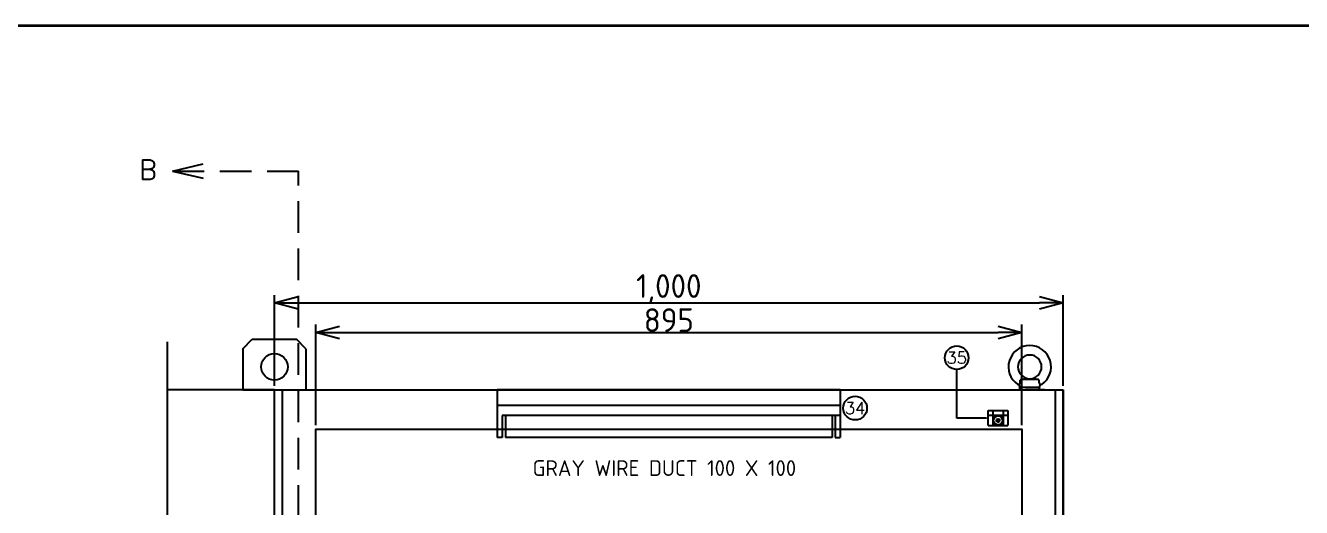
# Model space of a CAD drawing. Header units: inches. Extents: x 564911 to 603980, y 458630 to 507164.
# Drawn here: x 590130 to 591747, y 499942 to 500552 of the extents above; entities that cross this region are included whole.
import ezdxf
from ezdxf.enums import TextEntityAlignment as Align

# ---------------------------------------------------------------- set-up
doc = ezdxf.new("R2010")
doc.units = ezdxf.units.IN
doc.header["$MEASUREMENT"] = 0
doc.linetypes.add('DASHED', pattern=[0.75, 0.5, -0.25])
doc.layers.add('ASHADE', color=7, linetype='Continuous')
doc.layers.add('HELPPOINT', color=7, linetype='Continuous')
doc.styles.add('HTX11', font='O8111901')
doc.styles.add('ISO3098B', font='ISO3098B.shx')
doc.styles.add('S', font='SIMPLEX.SHX')
doc.dimstyles.new('ISO-25', dxfattribs={"dimtxt": 2.5, "dimasz": 40, "dimexe": 1.25, "dimexo": 5, "dimtad": 1, "dimdec": 4, "dimdsep": 46, "dimlunit": 6, "dimtxsty": 'Standard', "dimcen": 2.5, "dimclrd": 3, "dimclre": 3, "dimadec": 0, "dimazin": 0, "dimtfac": 1, "dimtdec": 4, "dimtmove": 0, "dimatfit": 3, "dimfxl": 0, "dimtolj": 1, "dimtzin": 0, "dimarcsym": 0})
doc.dimstyles.get("Standard").update_dxf_attribs({"dimtxt": 0.18, "dimasz": 0.18, "dimexe": 0.18, "dimexo": 0.0625, "dimgap": 0.09, "dimtad": 0, "dimtih": 1, "dimtoh": 1, "dimdec": 4, "dimzin": 0, "dimdsep": 46, "dimtxsty": 'Standard', "dimcen": 0.09, "dimadec": 0, "dimazin": 0, "dimtfac": 1, "dimtdec": 4, "dimtofl": 0, "dimtmove": 0, "dimatfit": 3, "dimfxl": 0, "dimtolj": 1, "dimtzin": 0, "dimarcsym": 0})

# ---------------------------------------------------------------- blocks, each defined once
blk = doc.blocks.new('_Open30')
at = {"color": 0, "linetype": 'ByBlock', "lineweight": -2}
for p, q in [((-1, 0.268), (0, 0)), ((0, 0), (-1, -0.268)), ((0, 0), (-1, 0))]:
    blk.add_line(p, q, dxfattribs=at)
blk = doc.blocks.new('*D91')
at = {"layer": 'ASHADE', "color": 3, "lineweight": -2}
for p, q in [((590445.2, 500095.9), (590445.2, 500210.9)), ((591445.2, 500095.9), (591445.2, 500210.9)), ((590475.2, 500200.9), (591415.2, 500200.9))]:
    blk.add_line(p, q, dxfattribs=at)
at = {"layer": 'DEFPOINTS', "color": 0}
for p in [(591445.2, 500200.9), (590445.2, 500090.9), (591445.2, 500090.9)]:
    blk.add_point(p, dxfattribs=at)
at = {"layer": 'ASHADE', "color": 3, "lineweight": -2, "xscale": 30, "yscale": 30, "zscale": 30, "rotation": 180}
blk.add_blockref('_Open30', (590445.2, 500200.9), dxfattribs=at)
at = {"layer": 'ASHADE', "color": 3, "lineweight": -2, "xscale": 30, "yscale": 30, "zscale": 30}
blk.add_blockref('_Open30', (591445.2, 500200.9), dxfattribs=at)
at = {"layer": 'ASHADE', "color": 0, "insert": (590945.2, 500218.8), "char_height": 30, "attachment_point": 5, "style": 'ISO3098B'}
blk.add_mtext('\\A1;1,000', dxfattribs=at)
blk = doc.blocks.new('light220')
at = {"color": 1}
for p, q in [((11963.6, -2556.1), (11528.6, -2556.1)), ((11528.6, -2556.1), (11528.6, -2616.8)), ((11963.6, -2556.1), (11963.6, -2616.8)), ((11963.6, -2576.1), (11528.6, -2576.1)), ((11949.8, -2576.1), (11528.6, -2576.1)), ((11963.6, -2588.9), (11535, -2588.9)), ((11535, -2588.9), (11535, -2616.8)), ((11539.2, -2588.9), (11539.2, -2616.8)), ((11953.1, -2588.9), (11953.1, -2616.8)), ((11957.3, -2588.9), (11957.3, -2616.8))]:
    blk.add_line(p, q, dxfattribs=at)
at = {"layer": 'ASHADE', "color": 1}
for p, q in [((11535, -2616.8), (11528.6, -2616.8)), ((11953.1, -2616.8), (11539.2, -2616.8)), ((11957.3, -2616.8), (11963.6, -2616.8))]:
    blk.add_line(p, q, dxfattribs=at)
blk = doc.blocks.new('TPA')
at = {"layer": 'HELPPOINT', "color": 4, "lineweight": 35}
blk.add_line((562706.8, 505019.3), (567131, 505019.3), dxfattribs=at)
blk.add_line((562706.8, 505019.3), (567131, 505019.3), dxfattribs=at)
at = {"style": 'HTX11'}
for tag, p in [('A', (566704.3, 502037.1)), ('B', (567038.2, 501963.3))]:
    blk.add_attdef(tag, text='', height=16.8, dxfattribs=at).set_placement(p, align=Align.MIDDLE_CENTER)
blk = doc.blocks.new('*D89')
at = {"layer": 'ASHADE', "color": 3, "lineweight": -2}
for p, q in [((590497.7, 500045.8), (590497.7, 500173.5)), ((590527.7, 500163.5), (591362.7, 500163.5)), ((591392.7, 500045.9), (591392.7, 500173.5))]:
    blk.add_line(p, q, dxfattribs=at)
at = {"layer": 'DEFPOINTS', "color": 0}
for p in [(591392.7, 500163.5), (590497.7, 500040.8), (591392.7, 500040.9)]:
    blk.add_point(p, dxfattribs=at)
at = {"layer": 'ASHADE', "color": 3, "lineweight": -2, "xscale": 30, "yscale": 30, "zscale": 30, "rotation": 180}
blk.add_blockref('_Open30', (590497.7, 500163.5), dxfattribs=at)
at = {"layer": 'ASHADE', "color": 3, "lineweight": -2, "xscale": 30, "yscale": 30, "zscale": 30}
blk.add_blockref('_Open30', (591392.7, 500163.5), dxfattribs=at)
at = {"layer": 'ASHADE', "color": 0, "insert": (590945.2, 500179.1), "char_height": 30, "attachment_point": 5, "style": 'ISO3098B'}
blk.add_mtext('\\A1;895', dxfattribs=at)
blk = doc.blocks.new('8064_21LIMITSWITCH')
blk.add_hatch(color=30).paths.add_polyline_path([(15957.4, -4546.9, 1), (15953.4, -4546.9, 1)])
for p, q in [((15942.9, -4553.4), (15942.9, -4534.4)), ((15942.9, -4534.4), (15967.9, -4534.4)), ((15948.9, -4534.4), (15948.9, -4553.4)), ((15961.9, -4534.4), (15961.9, -4553.4)), ((15967.9, -4534.4), (15967.9, -4553.4))]:
    blk.add_line(p, q)
at = {"color": 0}
for p, q in [((15942.9, -4540.4), (15967.9, -4540.4)), ((15950.2, -4541.7), (15949.5, -4541)), ((15949.5, -4541.7), (15950.2, -4541)), ((15960.5, -4541.7), (15961.2, -4541)), ((15961.2, -4541.7), (15960.5, -4541)), ((15942.9, -4553.4), (15967.9, -4553.4)), ((15950.2, -4552), (15949.5, -4552.7)), ((15949.5, -4552), (15950.2, -4552.7)), ((15960.5, -4552), (15961.2, -4552.7)), ((15961.2, -4552), (15960.5, -4552.7))]:
    blk.add_line(p, q, dxfattribs=at)
for centre, radius in [((15949.9, -4541.4), 0.5), ((15955.4, -4546.9), 5.65), ((15960.9, -4541.4), 0.5), ((15949.9, -4552.4), 0.5), ((15960.9, -4552.4), 0.5)]:
    blk.add_circle(centre, radius, dxfattribs=at)
at = {"color": 30}
blk.add_circle((15955.4, -4546.9), 2, dxfattribs=at)

msp = doc.modelspace()

# ---------------------------------------------------------------- linework, layer by layer
at = {"color": 2, "linetype": 'DASHED', "ltscale": 80}
for p, q in [((590315.96327, 500367.90852), (590368.51098, 500380.20698)), ((590315.96327, 500367.90852), (590475.81905, 500367.90852)), ((590315.96327, 500367.90852), (590368.51098, 500355.61007)), ((590475.81905, 497829.86386), (590475.81905, 500367.90852))]:
    msp.add_line(p, q, dxfattribs=at)
at = {"color": 2}
for p, q in [((590309.17122, 500151.60525), (590309.63268, 499223.83601)), ((590445.15108, 500090.88081), (590309.20142, 500090.88733))]:
    msp.add_line(p, q, dxfattribs=at)
for p, q in [((590405.1488, 500142.87733), (590417.1488, 500154.87733)), ((590417.1488, 500154.87733), (590473.1488, 500154.87505)), ((590485.14782, 500142.87407), (590473.1488, 500154.87505)), ((590405.1488, 500142.87733), (590405.1488, 500090.88733)), ((590485.14782, 500142.87407), (590485.14358, 500090.88407)), ((590445.15108, 498090.88081), (590445.15108, 500090.88081))]:
    msp.add_line(p, q)
at = {"color": 3}
msp.add_line((591310.23335, 500054.99582), (591310.23335, 500116.41498), dxfattribs=at)
at = {"color": 7}
for p, q in [((591390.84378, 500099.54593), (591390.84378, 500102.86593)), ((591397.73478, 500104.81593), (591391.84378, 500103.86593)), ((591413.78978, 500103.86593), (591391.84378, 500103.86593)), ((591413.78978, 500103.86593), (591407.89278, 500104.81593)), ((591414.78978, 500099.54593), (591414.78978, 500102.86593)), ((591390.31478, 500090.87593), (591390.31678, 500093.87593)), ((591402.80678, 500093.86593), (591390.84378, 500093.86593)), ((591421.57389, 500090.87593), (591397.57389, 500090.87593)), ((591415.31678, 500093.86593), (591402.82678, 500093.86593)), ((591415.31678, 500090.87593), (591415.31678, 500093.86593))]:
    msp.add_line(p, q, dxfattribs=at)
at = {"color": 0}
for p, q in [((590405.1488, 500090.88273), (590485.14358, 500090.87622)), ((590445.14619, 500090.87947), (591445.15108, 500090.87593)), ((591435.16086, 500090.87256), (591435.16086, 498115.88081))]:
    msp.add_line(p, q, dxfattribs=at)
at = {"color": 6}
msp.add_lwpolyline([(591392.65108, 498140.88081), (590497.65108, 498140.88081), (590497.65108, 500040.88081), (591392.65108, 500040.88081)], close=True, dxfattribs=at)
at = {"color": 3}
for centre in [(591310.23335, 500131.41498), (591181.39132, 500067.58081)]:
    msp.add_circle(centre, 15, dxfattribs=at)
msp.add_circle((590445.15108, 500119.87733), 16.85976)
at = {"color": 7}
for centre, radius, start, end in [((591402.8155, 500119.86807), 26.99786, 89.99728074, 235.77260948), ((591402.81807, 500119.86807), 26.99786, 304.22739052, 90.00271926), ((591402.81678, 500119.86593), 15, 90, 180), ((591402.81678, 500119.86593), 15, 0, 90), ((591402.81678, 500119.86593), 15, 180, 270), ((591402.81678, 500119.86593), 15, 270, 0), ((591385.0897, 500092.08399), 6.02368, 17.20681391, 65.05913336), ((591388.84378, 500099.54593), 2, 270, 0), ((591391.84378, 500102.86593), 1, 90, 180), ((591397.717, 500105.31578), 0.50017, 272.03815349, 89.56602355), ((591407.89528, 500105.31593), 0.50001, 89.71352349, 269.71352349), ((591413.78978, 500102.86593), 1, 0, 90), ((591416.78978, 500099.54593), 2, 180, 270), ((591420.54387, 500092.08399), 6.02368, 114.94086664, 162.79318609)]:
    msp.add_arc(centre, radius, start, end, dxfattribs=at)
at = {"layer": 'ASHADE', "color": 7}
for p, q in [((590455.15108, 500090.88081), (590455.15108, 498115.88081)), ((591445.15108, 498090.87593), (591445.15108, 500090.87593)), ((591445.15108, 498090.87593), (591445.15108, 500090.87593)), ((591445.15108, 500090.87593), (591445.15108, 498090.87593))]:
    msp.add_line(p, q, dxfattribs=at)

# ---------------------------------------------------------------- block references
at = {"xscale": 1.099999999998545, "yscale": 1.099999999998545, "zscale": 1.1}
msp.add_blockref('TPA', (-30465.65709, -54968.83293), dxfattribs=at)
msp.add_blockref('8064_21LIMITSWITCH', (575407.28058, 504598.8579))
at = {"layer": 'ASHADE', "color": 0}
msp.add_blockref('light220', (579199.01281, 502646.96528), dxfattribs=at)

# ---------------------------------------------------------------- texts
at = {"color": 2, "style": 'S'}
msp.add_text('B', height=25, dxfattribs=at).set_placement((590284.81779, 500369.62369), align=Align.MIDDLE_CENTER)
at = {"color": 3, "style": 'S'}
for s, p in [('35', (591310.23335, 500131.41498)), ('34', (591181.39132, 500067.58081))]:
    msp.add_text(s, height=15, dxfattribs=at).set_placement(p, align=Align.MIDDLE_CENTER)
at = {"color": 7, "style": 'ISO3098B'}
msp.add_text('GRAY WIRE DUCT 100 X 100', height=20, dxfattribs=at).set_placement((590939.61467, 499991.5601), align=Align.MIDDLE_CENTER)

# ---------------------------------------------------------------- dimensions: what is measured, and where the dimension line sits
at = {"layer": 'ASHADE', "color": 7}
for base, p1, p2, picture, middle in [((591445.15108, 500200.88081), (590445.15108, 500090.88081), (591445.15108, 500090.87593), '*D91', (590945.15108, 500218.75581)), ((591392.65108, 500163.48977), (590497.65108, 500040.81831), (591392.65108, 500040.88081), '*D89', (590945.15108, 500179.11477))]:
    dim = msp.add_linear_dim(base=base, p1=p1, p2=p2, dimstyle='ISO-25', override={"dimtxt": 30, "dimasz": 30, "dimexe": 10, "dimtxsty": 'ISO3098B', "dimblk1": 'Open30', "dimblk2": 'Open30', "dimsah": 1}, dxfattribs=at)
    dim.commit()
    dim.dimension.update_dxf_attribs({"geometry": picture, "text_midpoint": middle})

# ---------------------------------------------------------------- leaders
at = {"color": 3}
msp.add_leader([(591347.6074, 500054.99582), (591310.23335, 500054.99582)], dimstyle='Standard', override={"dimldrblk": 'Open30', "dimfxl": 1.8, "dimarcsym": 1}, dxfattribs=at)

doc.saveas('drawing.dxf')
